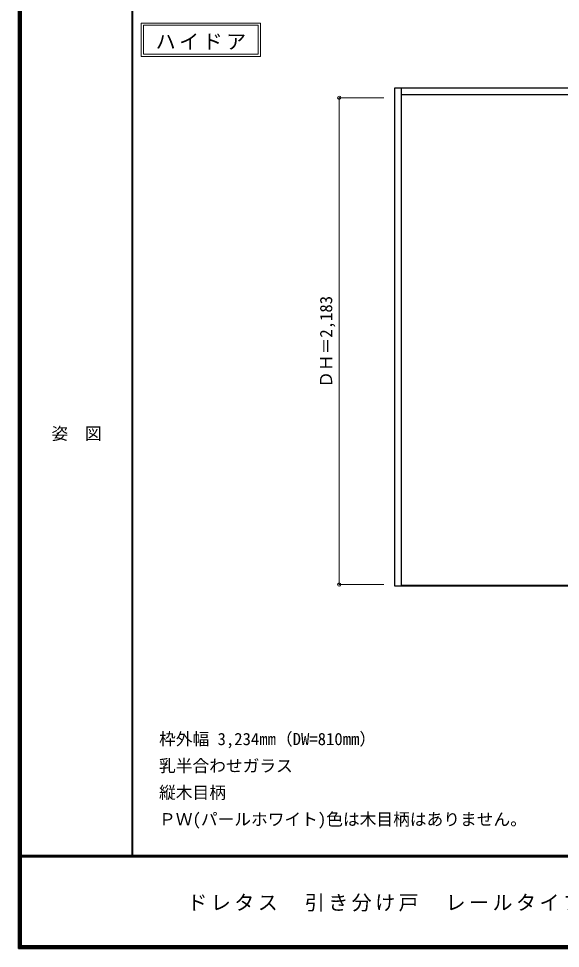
# Model space of a CAD drawing. Units: millimetres, scale not verified. Extents: x -6000 to 5700, y -4307 to 4175.
# Drawn here: x -6000 to -3570, y -4205 to -36 of the extents above; entities that cross this region are included whole.
import ezdxf
from ezdxf.enums import TextEntityAlignment as Align

# ---------------------------------------------------------------- set-up
doc = ezdxf.new("R2010")
doc.units = ezdxf.units.MM
doc.header["$LTSCALE"] = 30
doc.header["$PDMODE"] = 32
doc.header["$PDSIZE"] = 15
for name, color, linetype, lineweight in [('0-4_枠', 3, 'Continuous', 25), ('0-A_文字', 7, 'Continuous', 18), ('0-B_寸法', 7, 'Continuous', 9), ('F-1_枠', 6, 'Continuous', 40), ('F-A_文字', 7, 'Continuous', 18)]:
    doc.layers.add(name, color=color, linetype=linetype, lineweight=lineweight)
doc.styles.add('ＭＳ ゴシック', font='')
doc.styles.get('ＭＳ ゴシック').set_extended_font_data('MS Gothic')

msp = doc.modelspace()

# ---------------------------------------------------------------- linework, layer by layer
at = {"layer": '0-4_枠'}
for p, q in [((-4312, -2581.25), (-4312, -346.25)), ((-4312, -346.25), (-1078, -346.25)), ((-4282, -2581.25), (-4282, -346.25)), ((-4282, -376.25), (-1108, -376.25)), ((-4282, -2581.25), (-4312, -2581.25)), ((-1108, -2578.25), (-4282, -2578.25)), ((-1108, -2581.25), (-4282, -2581.25))]:
    msp.add_line(p, q, dxfattribs=at)
at = {"layer": '0-A_文字'}
for p, q in [((-5450, -55.5), (-5450, -205.5)), ((-5440, -65.5), (-4925.67, -65.5)), ((-4925.67, -65.5), (-4925.67, -195.5)), ((-5450, -205.5), (-4915.67, -205.5))]:
    msp.add_line(p, q, dxfattribs=at)
for points in [[(-5450, -55.5), (-4915.67, -55.5), (-4915.67, -205.5)], [(-5440, -65.5), (-5440, -195.5), (-4925.67, -195.5)]]:
    msp.add_lwpolyline(points, dxfattribs=at)
at = {"layer": '0-B_寸法', "color": 4}
for p, q in [((-4562, -390.25), (-4362, -390.25)), ((-4562, -390.25), (-4562, -2573.25)), ((-4562, -2573.25), (-4362, -2573.25))]:
    msp.add_line(p, q, dxfattribs=at)
at = {"layer": '0-B_寸法'}
for p in [(-4562, -390.25), (-4562, -2573.25)]:
    msp.add_point(p, dxfattribs=at)
at = {"layer": 'F-1_枠'}
for p, q in [((-6000, 4175), (-6000, -4205)), ((-5995, 4175), (-5995, -4205)), ((-5990, 4175), (-5990, -4205)), ((-5490, 4175), (-5490, -3790)), ((5700, -3790), (-6000, -3790)), ((5700, -3795), (-6000, -3795)), ((5700, -4195), (-6000, -4195)), ((5700, -4200), (-6000, -4200)), ((5700, -4205), (-6000, -4205))]:
    msp.add_line(p, q, dxfattribs=at)

# ---------------------------------------------------------------- texts
at = {"layer": '0-A_文字', "style": 'ＭＳ ゴシック'}
for s, p in [('枠外幅 3,234mm（DW=810mm）', (-5370, -3310)), ('乳半合わせガラス', (-5370, -3430)), ('縦木目柄', (-5370, -3550)), ('ＰＷ(パールホワイト)色は木目柄はありません。', (-5370, -3670))]:
    msp.add_text(s, height=54.99, dxfattribs=at).set_placement(p, align=Align.BOTTOM_LEFT)
at = {"layer": '0-A_文字', "insert": (-5385.34, -175.5), "char_height": 65.98, "attachment_point": 7, "style": 'ＭＳ ゴシック'}
msp.add_mtext('\\T1.17;ハイドア', dxfattribs=at)
at = {"layer": '0-B_寸法', "style": 'ＭＳ ゴシック'}
msp.add_text('ＤＨ＝2,183', height=54.99, rotation=90, dxfattribs=at).set_placement((-4577, -1691.25), align=Align.BOTTOM_LEFT)
at = {"layer": 'F-A_文字', "style": 'ＭＳ ゴシック'}
msp.add_text('姿\u3000図', height=54.99, dxfattribs=at).set_placement((-5852.5, -1940.25), align=Align.BOTTOM_LEFT)
at = {"layer": 'F-A_文字', "insert": (-5243.21, -4040), "char_height": 65.98, "attachment_point": 7, "style": 'ＭＳ ゴシック'}
msp.add_mtext('\\T1.17;ドレタス\u3000引き分け戸\u3000レールタイプ\u3000Ｂ－ＸＭ', dxfattribs=at)

doc.saveas('drawing.dxf')
